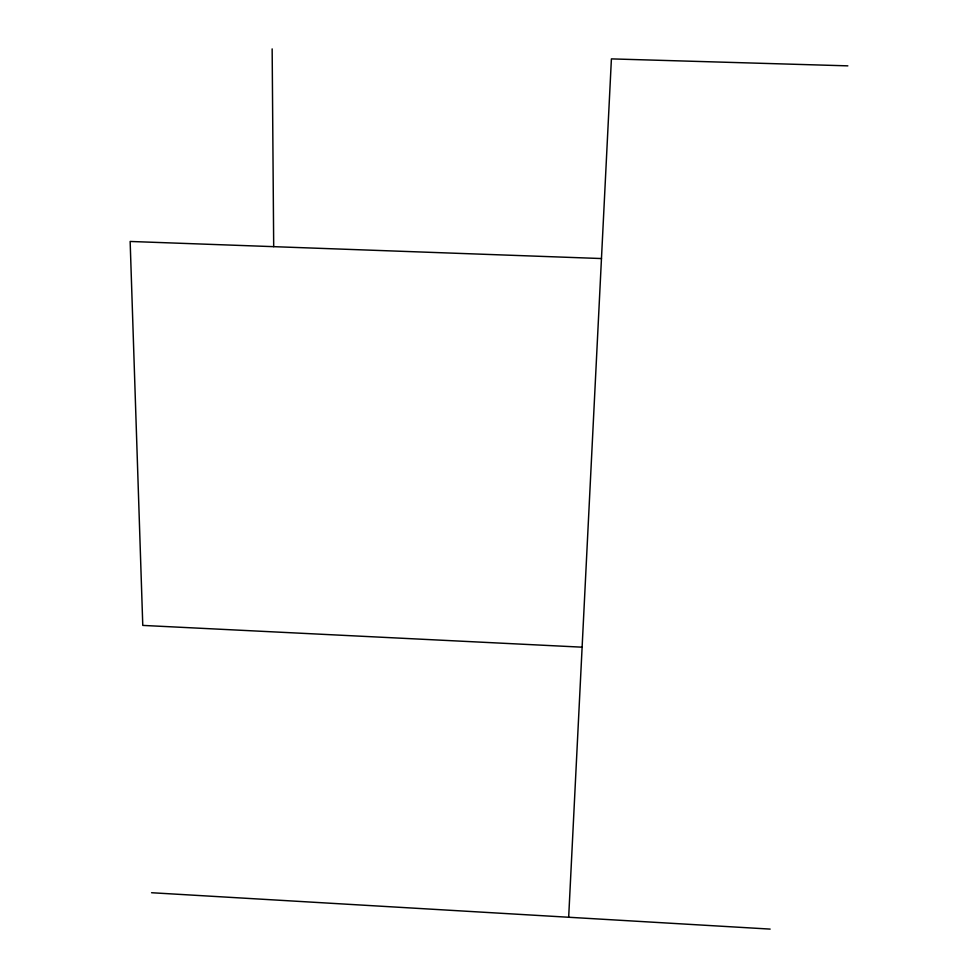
<?xml version="1.0" encoding="UTF-8"?>
<svg xmlns="http://www.w3.org/2000/svg" width="978" height="978" viewBox="0 0 978 978"><rect width="100%" height="100%" fill="white"/><g stroke="black" fill="none" stroke-linecap="round" stroke-linejoin="round"><path stroke-width="1.47" d="M568.67 917.254L611.409 58.888L847.853 65.856M601.47 258.547L130.147 241.456L142.776 625.407L582.118 647.179M151.566 892.731L770.151 929.1M272.153 48.9L273.693 246.664"/></g></svg>
